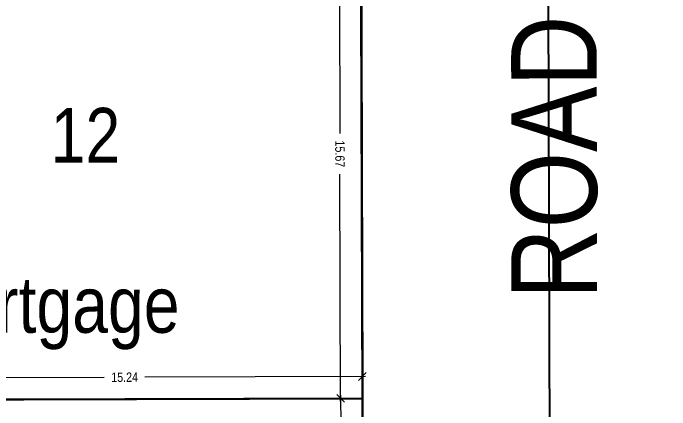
# Model space of a CAD drawing. Header units: millimetres. Extents: x 29397 to 29927, y 26123 to 26652.
# Drawn here: x 29525.59 to 29546.64, y 26355.77 to 26368.48 of the extents above; entities that cross this region are included whole.
import ezdxf
from ezdxf.enums import TextEntityAlignment as Align

# ---------------------------------------------------------------- set-up
doc = ezdxf.new("R2010")
doc.units = ezdxf.units.MM
doc.header["$LTSCALE"] = 0.3
doc.linetypes.add('CENTER', pattern=[0])
for name, color, linetype in [('_IndivSubPlot', 180, 'Continuous'), ('_IndivSubPlot_DIMENSION', 7, 'Continuous'), ('_InternalRoad', 3, 'Continuous'), ('_MortgageArea', 147, 'Continuous')]:
    doc.layers.add(name, color=color, linetype=linetype)
doc.layers.get('0').off()
doc.styles.add('PreDCRFont', font='ARIALN.TTF')
doc.dimstyles.new('PDCR-PLOT-INT', dxfattribs={"dimtxt": 0.3, "dimasz": 0.25, "dimexe": 0.25, "dimexo": 0.25, "dimgap": 0.25, "dimtad": 0, "dimzin": 0, "dimdsep": 46, "dimtxsty": 'PreDCRFont', "dimblk": 'OBLIQUE', "dimcen": 0.5, "dimdle": 0.1, "dimadec": 0, "dimazin": 0, "dimtfac": 1, "dimtix": 1, "dimtofl": 0, "dimtmove": 1, "dimatfit": 1, "dimfxl": 1, "dimtolj": 1, "dimtzin": 0, "dimlwd": 15, "dimarcsym": 0})

# ---------------------------------------------------------------- blocks, each defined once
blk = doc.blocks.new('_Oblique')
at = {"color": 0, "linetype": 'ByBlock', "lineweight": -2}
blk.add_line((-0.5, -0.5), (0.5, 0.5), dxfattribs=at)
blk = doc.blocks.new('*D238')
at = {"layer": '_IndivSubPlot_DIMENSION', "color": 0, "lineweight": 15, "transparency": 16777216}
for p, q in [((29521.446, 26356.788), (29528.513, 26356.81)), ((29536.886, 26356.835), (29529.819, 26356.814))]:
    blk.add_line(p, q, dxfattribs=at)
at = {"layer": '_IndivSubPlot_DIMENSION', "color": 0, "lineweight": 15, "transparency": 16777216, "xscale": 0.25, "yscale": 0.25, "zscale": 0.25}
for p, rotation in [((29536.786, 26356.835), 0.1735333746060002), ((29521.546, 26356.789), 180.173533374606)]:
    blk.add_blockref('_Oblique', p, dxfattribs=dict(at, rotation=rotation))
at = {"layer": '_IndivSubPlot_DIMENSION', "color": 0, "lineweight": 15, "transparency": 16777216, "insert": (29529.166, 26356.812), "char_height": 0.3, "attachment_point": 5, "rotation": 0.1735, "style": 'PreDCRFont'}
blk.add_mtext('\\A1;15.24', dxfattribs=at)
blk = doc.blocks.new('*D239')
at = {"layer": '_IndivSubPlot_DIMENSION', "color": 0, "lineweight": 15, "transparency": 16777216}
for p, q in [((29536.041, 26371.904), (29536.063, 26364.622)), ((29536.089, 26356.033), (29536.067, 26363.315))]:
    blk.add_line(p, q, dxfattribs=at)
at = {"layer": '_IndivSubPlot_DIMENSION', "color": 0, "lineweight": 15, "transparency": 16777216, "xscale": 0.25, "yscale": 0.25, "zscale": 0.25}
for p, rotation in [((29536.041, 26371.804), 90.17353337462818), ((29536.088, 26356.133), 270.1735333746282)]:
    blk.add_blockref('_Oblique', p, dxfattribs=dict(at, rotation=rotation))
at = {"layer": '_IndivSubPlot_DIMENSION', "color": 0, "lineweight": 15, "transparency": 16777216, "insert": (29536.065, 26363.968), "char_height": 0.3, "attachment_point": 5, "rotation": 270.1735, "style": 'PreDCRFont'}
blk.add_mtext('\\A1;15.67', dxfattribs=at)
blk = doc.blocks.new('*D1140')
at = {"layer": '_IndivSubPlot_DIMENSION', "color": 0, "lineweight": 15, "transparency": 16777216}
for p, q in [((29536.088, 26356.233), (29536.102, 26351.756)), ((29536.119, 26345.973), (29536.106, 26350.449))]:
    blk.add_line(p, q, dxfattribs=at)
at = {"layer": '_IndivSubPlot_DIMENSION', "color": 0, "lineweight": 15, "transparency": 16777216, "xscale": 0.25, "yscale": 0.25, "zscale": 0.25}
for p, rotation in [((29536.088, 26356.133), 90.17353337463325), ((29536.119, 26346.073), 270.1735333746332)]:
    blk.add_blockref('_Oblique', p, dxfattribs=dict(at, rotation=rotation))
at = {"layer": '_IndivSubPlot_DIMENSION', "color": 0, "lineweight": 15, "transparency": 16777216, "insert": (29536.104, 26351.103), "char_height": 0.3, "attachment_point": 5, "rotation": 270.1735, "style": 'PreDCRFont'}
blk.add_mtext('\\A1;10.06', dxfattribs=at)

msp = doc.modelspace()

# ---------------------------------------------------------------- linework, layer by layer
at = {"layer": '_IndivSubPlot'}
msp.add_lwpolyline([(29521.548, 26356.089), (29536.788, 26356.135), (29536.741, 26371.806)], dxfattribs=at)
msp.add_lwpolyline([(29536.788, 26356.135), (29521.548, 26356.089), (29521.579, 26346.029), (29536.819, 26346.075)], close=True, dxfattribs=at)
at = {"layer": '_InternalRoad'}
msp.add_lwpolyline([(29548.726, 26376.782), (29545.922, 26376.782), (29536.732, 26374.806), (29536.976, 26294.01), (29538.129, 26293.912), (29548.977, 26293.945)], close=True, dxfattribs=at)
at = {"layer": '_InternalRoad', "linetype": 'CENTER'}
msp.add_lwpolyline([(29542.977, 26293.927), (29542.728, 26376.095)], dxfattribs=at)
at = {"layer": '_MortgageArea'}
msp.add_lwpolyline([(29536.741, 26371.806, 0.183335), (29530.866, 26373.544), (29513.656, 26369.843, 0.141131), (29507.8, 26365.582), (29507.828, 26356.047), (29536.788, 26356.135)], format="xyb", close=True, dxfattribs=at)

# ---------------------------------------------------------------- texts
at = {"layer": '_IndivSubPlot', "lineweight": 30, "style": 'PreDCRFont'}
msp.add_text('12', height=1.75, dxfattribs=at).set_placement((29527.912, 26364.565), align=Align.MIDDLE_CENTER)
at = {"layer": '_InternalRoad', "style": 'PreDCRFont'}
msp.add_text('    12 Mts.    WIDE    PROPOSED     ROAD', height=2.7432, rotation=90.0674, dxfattribs=at).set_placement((29544.367, 26308.149))
at = {"layer": '_MortgageArea', "lineweight": 30, "insert": (29520.381, 26358.866), "char_height": 1.8, "attachment_point": 5, "style": 'PreDCRFont'}
msp.add_mtext('Land Area to Mortgage', dxfattribs=at)

# ---------------------------------------------------------------- dimensions: what is measured, and where the dimension line sits
at = {"layer": '_IndivSubPlot_DIMENSION', "lineweight": 15}
for p1, p2, text, picture, middle in [((29536.088, 26356.133), (29536.041, 26371.804), '15.67', '*D239', (29536.065, 26363.968)), ((29521.546, 26356.789), (29536.786, 26356.835), '15.24', '*D238', (29529.166, 26356.812)), ((29536.119, 26346.073), (29536.088, 26356.133), '10.06', '*D1140', (29536.104, 26351.103))]:
    dim = msp.add_aligned_dim(p1=p1, p2=p2, distance=0, text=text, dimstyle='PDCR-PLOT-INT', dxfattribs=at)
    dim.commit()
    dim.dimension.update_dxf_attribs({"geometry": picture, "text_midpoint": middle})

doc.saveas('drawing.dxf')
